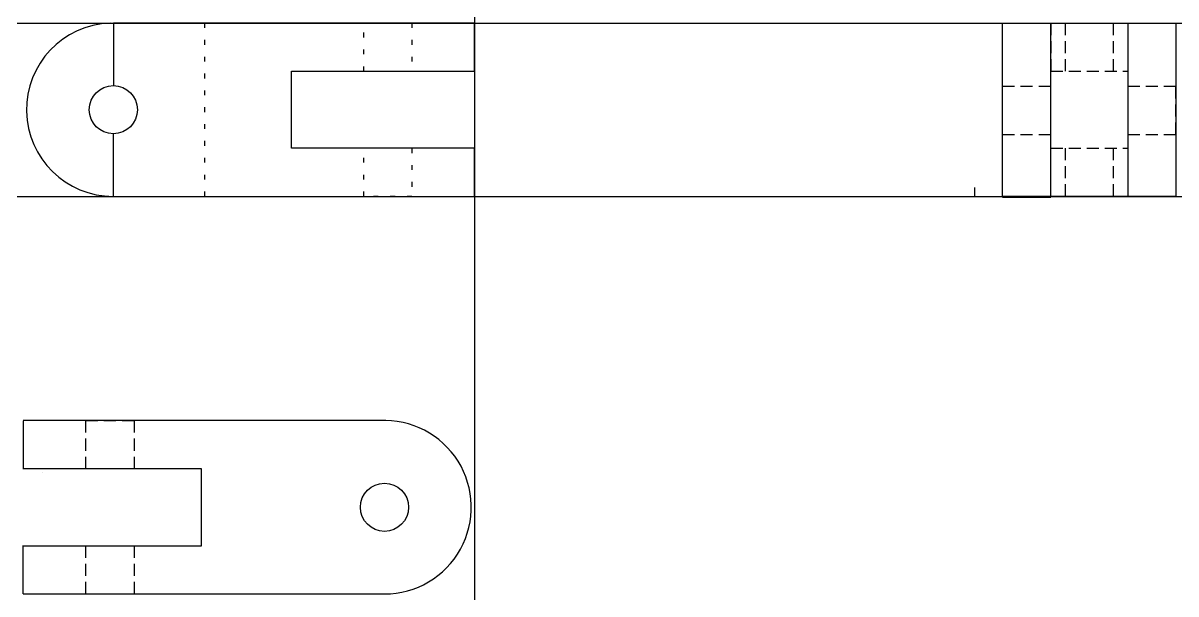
# Model space of a CAD drawing. Header units: inches. Extents: x 5.2 to 29.1, y 11.7 to 23.6.
import ezdxf

# ---------------------------------------------------------------- set-up
doc = ezdxf.new("R2010")
doc.units = ezdxf.units.IN
doc.header["$MEASUREMENT"] = 0
doc.linetypes.add('DASHED2', pattern=[0.375, 0.25, -0.125])
doc.linetypes.add('DOT', pattern=[0.25, 0, -0.25])

msp = doc.modelspace()

# ---------------------------------------------------------------- linework, layer by layer
for p, q in [((14.536, 23.566), (7.036, 23.566)), ((7.036, 23.566), (7.036, 22.266)), ((14.536, 22.566), (14.536, 23.566)), ((25.499, 19.951), (25.499, 23.566)), ((25.499, 23.566), (29.099, 23.566)), ((26.499, 19.951), (26.499, 23.566)), ((26.499, 23.566), (28.099, 23.566)), ((28.099, 23.566), (28.099, 19.966)), ((29.099, 23.566), (29.099, 19.966)), ((10.736, 20.966), (10.736, 22.566)), ((10.736, 22.566), (14.536, 22.566)), ((7.036, 19.966), (7.036, 21.266)), ((14.536, 20.966), (10.736, 20.966)), ((14.536, 19.966), (14.536, 20.966)), ((24.925, 19.966), (24.925, 20.15)), ((7.036, 19.966), (14.536, 19.966)), ((25.499, 19.966), (25.499, 19.951)), ((29.099, 19.966), (25.499, 19.966)), ((25.499, 19.951), (26.499, 19.951)), ((12.666, 15.308), (5.166, 15.308)), ((5.172, 14.301), (5.172, 15.301)), ((8.866, 14.308), (5.166, 14.308)), ((5.569, 14.24), (5.569, 14.24)), ((8.866, 12.708), (8.866, 14.308)), ((5.161, 11.713), (5.161, 12.713)), ((5.166, 12.708), (8.866, 12.708)), ((5.166, 11.708), (12.666, 11.708))]:
    msp.add_line(p, q)
at = {"linetype": 'DOT'}
for p, q in [((8.936, 19.966), (8.936, 23.566)), ((12.236, 22.566), (12.236, 23.566)), ((14.536, 23.566), (13.236, 23.566)), ((13.236, 23.566), (13.236, 22.566)), ((12.236, 19.966), (12.236, 20.966)), ((13.236, 20.966), (13.236, 19.966)), ((13.236, 19.966), (12.236, 19.966))]:
    msp.add_line(p, q, dxfattribs=at)
at = {"linetype": 'DASHED2'}
for p, q in [((25.499, 23.566), (26.799, 23.566)), ((26.499, 23.566), (26.499, 22.566)), ((26.799, 23.566), (26.799, 22.566)), ((27.799, 22.566), (27.799, 23.566)), ((26.499, 22.566), (28.099, 22.566)), ((26.499, 22.251), (25.499, 22.251)), ((29.099, 22.251), (28.099, 22.251)), ((29.099, 21.251), (29.099, 22.251)), ((25.499, 19.951), (25.499, 21.251)), ((25.499, 21.251), (26.499, 21.251)), ((28.099, 21.251), (29.099, 21.251)), ((26.499, 19.966), (26.499, 20.966)), ((26.499, 20.966), (28.099, 20.966)), ((26.799, 20.966), (26.799, 19.966)), ((27.799, 19.966), (27.799, 20.966)), ((26.799, 19.966), (27.799, 19.966)), ((6.466, 15.308), (7.466, 15.308)), ((6.466, 14.308), (6.466, 15.308)), ((7.466, 15.308), (7.466, 14.308)), ((6.466, 11.708), (6.466, 12.708)), ((7.466, 12.708), (7.466, 11.708))]:
    msp.add_line(p, q, dxfattribs=at)
for p, direction in [((6.969, 23.566), (1, 0)), ((14.536, 23.566), (0, -1)), ((7.036, 19.966), (1, 0))]:
    msp.add_xline(p, direction)
for centre in [(7.036, 21.766), (12.666, 13.508)]:
    msp.add_circle(centre, 0.5)
for centre, start, end in [((7.035, 21.766), 92.0945, 270.0199), ((12.667, 13.509), 269.9621, 93.111)]:
    msp.add_arc(centre, 1.801, start, end)

doc.saveas('drawing.dxf')
